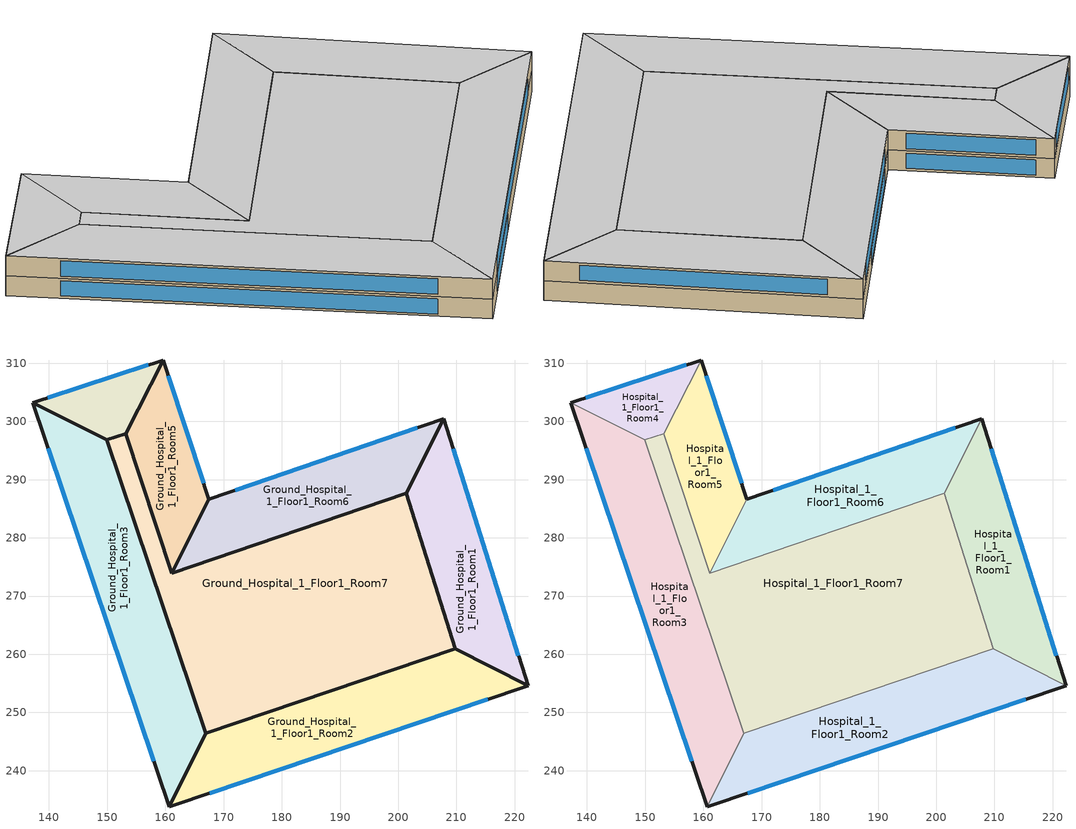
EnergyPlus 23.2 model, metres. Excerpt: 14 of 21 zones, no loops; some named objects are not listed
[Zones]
Ground_Hospital_1_Floor1_Room1
 floor ground (Typical Insulated Carpeted 8in Slab Floor-R5): 207.78,300.48 222.29,254.61 209.8,260.94 201.34,287.7 z0
 wall ground (Generic Interior Wall): 207.78,300.48 201.34,287.7 209.8,260.94 222.29,254.61 z0:3.5
 wall ground (Typical Insulated Steel Framed Exterior Wall-R19): 222.29,254.61 207.78,300.48 z0:3.5
 window inside (U 0.48 SHGC 0.40 Dbl Ref-D Clr 6mm/13mm): 220.65,259.78 209.42,295.31 z0.39:3.11
 ceiling ground (Generic Interior Ceiling): 207.78,300.48 201.34,287.7 209.8,260.94 222.29,254.61 z3.5
Ground_Hospital_1_Floor1_Room2
 floor ground (Typical Insulated Carpeted 8in Slab Floor-R5): 222.29,254.61 160.65,233.77 166.93,246.45 209.8,260.94 z0
 wall ground (Generic Interior Wall): 222.29,254.61 209.8,260.94 166.93,246.45 160.65,233.77 z0:3.5
 wall ground (Typical Insulated Steel Framed Exterior Wall-R19): 160.65,233.77 222.29,254.61 z0:3.5
 window inside (U 0.48 SHGC 0.40 Dbl Ref-D Clr 6mm/13mm): 167.6,236.12 215.34,252.26 z0.39:3.11
 ceiling ground (Generic Interior Ceiling): 166.93,246.45 160.65,233.77 222.29,254.61 209.8,260.94 z3.5
Ground_Hospital_1_Floor1_Room3
 floor ground (Typical Insulated Carpeted 8in Slab Floor-R5): 149.95,296.84 166.93,246.45 160.65,233.77 137.25,303.2 z0
 wall ground (Generic Interior Wall): 160.65,233.77 166.93,246.45 149.95,296.84 137.25,303.2 z0:3.5
 wall ground (Typical Insulated Steel Framed Exterior Wall-R19): 137.25,303.2 160.65,233.77 z0:3.5
 window inside (U 0.48 SHGC 0.40 Dbl Ref-D Clr 6mm/13mm): 139.89,295.37 158.01,241.6 z0.39:3.11
 ceiling ground (Generic Interior Ceiling): 137.25,303.2 160.65,233.77 166.93,246.45 149.95,296.84 z3.5
Ground_Hospital_1_Floor1_Room4
 floor ground (Typical Insulated Carpeted 8in Slab Floor-R5): 159.59,310.54 153.21,297.92 149.95,296.84 137.25,303.2 z0
 wall ground (Generic Interior Wall): 137.25,303.2 149.95,296.84 153.21,297.92 159.59,310.54 z0:3.5
 wall ground (Typical Insulated Steel Framed Exterior Wall-R19): 159.59,310.54 137.25,303.2 z0:3.5
 window inside (U 0.48 SHGC 0.40 Dbl Ref-D Clr 6mm/13mm): 157.07,309.71 139.77,304.02 z0.39:3.11
 ceiling ground (Generic Interior Ceiling): 137.25,303.2 149.95,296.84 153.21,297.92 159.59,310.54 z3.5
Ground_Hospital_1_Floor1_Room5
 floor ground (Typical Insulated Carpeted 8in Slab Floor-R5): 159.59,310.54 167.44,286.65 161.1,273.9 153.21,297.92 z0
 wall ground (Generic Interior Wall): 159.59,310.54 153.21,297.92 161.1,273.9 167.44,286.65 z0:3.5
 wall ground (Typical Insulated Steel Framed Exterior Wall-R19): 167.44,286.65 159.59,310.54 z0:3.5
 window inside (U 0.48 SHGC 0.40 Dbl Ref-D Clr 6mm/13mm): 166.56,289.34 160.47,307.85 z0.39:3.11
 ceiling ground (Generic Interior Ceiling): 159.59,310.54 153.21,297.92 161.1,273.9 167.44,286.65 z3.5
Ground_Hospital_1_Floor1_Room6
 floor ground (Typical Insulated Carpeted 8in Slab Floor-R5): 207.78,300.48 201.34,287.7 161.1,273.9 167.44,286.65 z0
 wall ground (Generic Interior Wall): 167.44,286.65 161.1,273.9 201.34,287.7 207.78,300.48 z0:3.5
 wall ground (Typical Insulated Steel Framed Exterior Wall-R19): 207.78,300.48 167.44,286.65 z0:3.5
 window inside (U 0.48 SHGC 0.40 Dbl Ref-D Clr 6mm/13mm): 203.24,298.92 171.99,288.21 z0.39:3.11
 ceiling ground (Generic Interior Ceiling): 167.44,286.65 161.1,273.9 201.34,287.7 207.78,300.48 z3.5
Ground_Hospital_1_Floor1_Room7
 floor ground (Typical Insulated Carpeted 8in Slab Floor-R5): 201.34,287.7 209.8,260.94 166.93,246.45 149.95,296.84 153.21,297.92 161.1,273.9 z0
 wall ground (Generic Interior Wall): 166.93,246.45 209.8,260.94 201.34,287.7 161.1,273.9 153.21,297.92 149.95,296.84 166.93,246.45 z0:3.5
 ceiling ground (Generic Interior Ceiling): 149.95,296.84 166.93,246.45 209.8,260.94 201.34,287.7 161.1,273.9 153.21,297.92 z3.5
Hospital_1_Floor1_Room1
 floor to Ground_Hospital_1_Floor1_Room1 (Generic Interior Floor): 207.78,300.48 222.29,254.61 209.8,260.94 201.34,287.7 z3.5
 wall outside (Typical Insulated Steel Framed Exterior Wall-R19): 222.29,254.61 207.78,300.48 z3.5:7
 wall to Hospital_1_Floor1_Room6 (Generic Interior Wall): 207.78,300.48 201.34,287.7 z3.5:7
 wall to Hospital_1_Floor1_Room7 (Generic Interior Wall): 201.34,287.7 209.8,260.94 z3.5:7
 wall to Hospital_1_Floor1_Room2 (Generic Interior Wall): 209.8,260.94 222.29,254.61 z3.5:7
 window (U 0.48 SHGC 0.40 Dbl Ref-D Clr 6mm/13mm): 220.65,259.78 209.42,295.31 z3.89:6.61
 ceiling adiabatic (Generic Interior Ceiling): 207.78,300.48 201.34,287.7 209.8,260.94 222.29,254.61 z7
Hospital_1_Floor1_Room2
 floor to Ground_Hospital_1_Floor1_Room2 (Generic Interior Floor): 222.29,254.61 160.65,233.77 166.93,246.45 209.8,260.94 z3.5
 wall outside (Typical Insulated Steel Framed Exterior Wall-R19): 160.65,233.77 222.29,254.61 z3.5:7
 wall to Hospital_1_Floor1_Room7 (Generic Interior Wall): 209.8,260.94 166.93,246.45 z3.5:7
 wall to Hospital_1_Floor1_Room3 (Generic Interior Wall): 166.93,246.45 160.65,233.77 z3.5:7
 window (U 0.48 SHGC 0.40 Dbl Ref-D Clr 6mm/13mm): 167.6,236.12 215.34,252.26 z3.89:6.61
 ceiling adiabatic (Generic Interior Ceiling): 166.93,246.45 160.65,233.77 222.29,254.61 209.8,260.94 z7
Hospital_1_Floor1_Room3
 floor to Ground_Hospital_1_Floor1_Room3 (Generic Interior Floor): 149.95,296.84 166.93,246.45 160.65,233.77 137.25,303.2 z3.5
 wall outside (Typical Insulated Steel Framed Exterior Wall-R19): 137.25,303.2 160.65,233.77 z3.5:7
 wall to Hospital_1_Floor1_Room7 (Generic Interior Wall): 166.93,246.45 149.95,296.84 z3.5:7
 wall to Hospital_1_Floor1_Room4 (Generic Interior Wall): 149.95,296.84 137.25,303.2 z3.5:7
 window (U 0.48 SHGC 0.40 Dbl Ref-D Clr 6mm/13mm): 139.89,295.37 158.01,241.6 z3.89:6.61
 ceiling adiabatic (Generic Interior Ceiling): 137.25,303.2 160.65,233.77 166.93,246.45 149.95,296.84 z7
Hospital_1_Floor1_Room4
 floor to Ground_Hospital_1_Floor1_Room4 (Generic Interior Floor): 159.59,310.54 153.21,297.92 149.95,296.84 137.25,303.2 z3.5
 wall outside (Typical Insulated Steel Framed Exterior Wall-R19): 159.59,310.54 137.25,303.2 z3.5:7
 wall to Hospital_1_Floor1_Room7 (Generic Interior Wall): 149.95,296.84 153.21,297.92 z3.5:7
 wall to Hospital_1_Floor1_Room5 (Generic Interior Wall): 153.21,297.92 159.59,310.54 z3.5:7
 window (U 0.48 SHGC 0.40 Dbl Ref-D Clr 6mm/13mm): 157.07,309.71 139.77,304.02 z3.89:6.61
 ceiling adiabatic (Generic Interior Ceiling): 137.25,303.2 149.95,296.84 153.21,297.92 159.59,310.54 z7
Hospital_1_Floor1_Room5
 floor to Ground_Hospital_1_Floor1_Room5 (Generic Interior Floor): 159.59,310.54 167.44,286.65 161.1,273.9 153.21,297.92 z3.5
 wall outside (Typical Insulated Steel Framed Exterior Wall-R19): 167.44,286.65 159.59,310.54 z3.5:7
 wall to Hospital_1_Floor1_Room7 (Generic Interior Wall): 153.21,297.92 161.1,273.9 z3.5:7
 wall to Hospital_1_Floor1_Room6 (Generic Interior Wall): 161.1,273.9 167.44,286.65 z3.5:7
 window (U 0.48 SHGC 0.40 Dbl Ref-D Clr 6mm/13mm): 166.56,289.34 160.47,307.85 z3.89:6.61
 ceiling adiabatic (Generic Interior Ceiling): 159.59,310.54 153.21,297.92 161.1,273.9 167.44,286.65 z7
Hospital_1_Floor1_Room6
 floor to Ground_Hospital_1_Floor1_Room6 (Generic Interior Floor): 207.78,300.48 201.34,287.7 161.1,273.9 167.44,286.65 z3.5
 wall outside (Typical Insulated Steel Framed Exterior Wall-R19): 207.78,300.48 167.44,286.65 z3.5:7
 wall to Hospital_1_Floor1_Room7 (Generic Interior Wall): 161.1,273.9 201.34,287.7 z3.5:7
 window (U 0.48 SHGC 0.40 Dbl Ref-D Clr 6mm/13mm): 203.24,298.92 171.99,288.21 z3.89:6.61
 ceiling adiabatic (Generic Interior Ceiling): 167.44,286.65 161.1,273.9 201.34,287.7 207.78,300.48 z7
Hospital_1_Floor1_Room7
 floor to Ground_Hospital_1_Floor1_Room7 (Generic Interior Floor): 201.34,287.7 209.8,260.94 166.93,246.45 149.95,296.84 153.21,297.92 161.1,273.9 z3.5
 ceiling adiabatic (Generic Interior Ceiling): 149.95,296.84 166.93,246.45 209.8,260.94 201.34,287.7 161.1,273.9 153.21,297.92 z7
[Building]
Hospital 1: North Axis {deg}=0; Terrain=City; Solar Distribution=FullExterior
[Site:Location]
Site 1: Latitude {deg}=0; Longitude {deg}=0; Time Zone {hr}=0; Elevation {m}=0
[Site:WaterMainsTemperature]
Calculation Method=CorrelationFromWeatherFile
[SizingPeriod:DesignDay] Month=7; Day of Month=21; Day Type=SummerDesignDay; Daily Dry-Bulb Temperature Range {deltaC}=9.3; Dry-Bulb Temperature Range Modifier Type=DefaultMultipliers; Barometric Pressure {Pa}=98769; Wind Speed {m/s}=5.7; Wind Direction {deg}=240; Rain Indicator=No; Snow Indicator=No; Daylight Saving Time Indicator=No; Solar Model Indicator=ASHRAETau; ASHRAE Clear Sky Optical Depth for Beam Irradiance (taub)=0.462; ASHRAE Clear Sky Optical Depth for Diffuse Irradiance (taud)=2.001; Begin Environment Reset Mode=FullResetAtBeginEnvironment
Name | Maximum Dry-Bulb Temperature {C} | Humidity Condition Type | Wetbulb or DewPoint at Maximum Dry-Bulb {C} | Enthalpy at Maximum Dry-Bulb {J/kg}
Buffalo Ann Clg .4% Condns DB=>MWB | 30.3 | Wetbulb | 21.8
Buffalo Ann Clg .4% Condns DP=>MDB | 26.2 | Dewpoint | 22.4
Buffalo Ann Clg .4% Condns Enth=>MDB | 27.9 | Enthalpy |  | 72100
Buffalo Ann Clg .4% Condns WB=>MDB | 27.8 | Wetbulb | 23.8
[Material] Thermal Absorptance=0.9
Name | Roughness | Thickness {m} | Conductivity {W/m-K} | Density {kg/m3} | Specific Heat {J/kg-K} | Solar Absorptance | Visible Absorptance
25mm Stucco | Smooth | 0.0254 | 0.719518 | 1856 | 839.458 | 0.7 | 0.7
5/8 in. Gypsum Board | MediumSmooth | 0.0159 | 0.159893 | 800.002 | 1089.3 | 0.7 | 0.7
8 in. Normalweight Concrete Floor | MediumRough | 0.2032 | 2.30846 | 2322.01 | 831.464 | 0.7 | 0.7
Generic Acoustic Tile | MediumSmooth | 0.02 | 0.06 | 368 | 590 | 0.2 | 0.2
Generic Ceiling Air Gap | Smooth | 0.1 | 0.556 | 1.28 | 1000 | 0.7 | 0.7
Generic Gypsum Board | MediumSmooth | 0.0127 | 0.16 | 800 | 1090 | 0.5 | 0.5
Generic LW Concrete | MediumRough | 0.1 | 0.53 | 1280 | 840 | 0.8 | 0.8
Generic Wall Air Gap | Smooth | 0.1 | 0.667 | 1.28 | 1000 | 0.7 | 0.7
[Material:NoMass] Thermal Absorptance=0.9; Solar Absorptance=0.7
Name | Roughness | Thermal Resistance {m2-K/W} | Visible Absorptance
Typical Carpet Pad | VeryRough | 0.21648 | 0.8
Typical Insulation-R17 | MediumSmooth | 2.99387 | 0.7
Typical Insulation-R4 | MediumSmooth | 0.704441 | 0.7
[WindowMaterial:Gas]
AIR 13MM: Gas Type=Air; Thickness {m}=0.0127
[WindowMaterial:Glazing] Optical Data Type=SpectralAverage; Thickness {m}=0.006; Infrared Transmittance at Normal Incidence=0; Front Side Infrared Hemispherical Emissivity=0.84; Conductivity {W/m-K}=0.899398; Dirt Correction Factor for Solar and Visible Transmittance=1; Solar Diffusing=No
Name | Solar Transmittance at Normal Incidence | Front Side Solar Reflectance at Normal Incidence | Back Side Solar Reflectance at Normal Incidence | Visible Transmittance at Normal Incidence | Front Side Visible Reflectance at Normal Incidence | Back Side Visible Reflectance at Normal Incidence | Back Side Infrared Hemispherical Emissivity
CLEAR 6MM | 0.775 | 0.071 | 0.071 | 0.881 | 0.08 | 0.08 | 0.84
REF D CLEAR 6MM | 0.429 | 0.308 | 0.379 | 0.334 | 0.453 | 0.505 | 0.82
[Construction]
Generic Interior Ceiling: Generic LW Concrete, Generic Ceiling Air Gap, Generic Acoustic Tile
Generic Interior Floor: Generic Acoustic Tile, Generic Ceiling Air Gap, Generic LW Concrete
Generic Interior Wall: Generic Gypsum Board, Generic Wall Air Gap, Generic Gypsum Board
Typical Insulated Carpeted 8in Slab Floor-R5: Typical Insulation-R4, 8 in. Normalweight Concrete Floor, Typical Carpet Pad
Typical Insulated Steel Framed Exterior Wall-R19: 25mm Stucco, 5/8 in. Gypsum Board, Typical Insulation-R17, 5/8 in. Gypsum Board
U 0.48 SHGC 0.40 Dbl Ref-D Clr 6mm/13mm: REF D CLEAR 6MM, AIR 13MM, CLEAR 6MM
[Zone] Ceiling Height {m}=3.5; Part of Total Floor Area=Yes
Name | Multiplier | Volume {m3}
Ground_Hospital_1_Floor1_Room1 | 1 | 1333.12
Ground_Hospital_1_Floor1_Room2 | 1 | 1930.46
Ground_Hospital_1_Floor1_Room3 | 1 | 2212.67
Ground_Hospital_1_Floor1_Room4 | 1 | 471.514
Ground_Hospital_1_Floor1_Room5 | 1 | 882.459
Ground_Hospital_1_Floor1_Room6 | 1 | 1490.66
Ground_Hospital_1_Floor1_Room7 | 1 | 4749.27
Hospital_1_Floor1_Room1 | 8 | 1333.12
Hospital_1_Floor1_Room2 | 8 | 1930.46
Hospital_1_Floor1_Room3 | 8 | 2212.67
Hospital_1_Floor1_Room4 | 8 | 471.514
Hospital_1_Floor1_Room5 | 8 | 882.459
Hospital_1_Floor1_Room6 | 8 | 1490.66
Hospital_1_Floor1_Room7 | 8 | 4749.27
[Space] Space Type=Outpatient Building
Name | Zone
Ground_Hospital_1_Floor1_Room1_Space | Ground_Hospital_1_Floor1_Room1
Ground_Hospital_1_Floor1_Room2_Space | Ground_Hospital_1_Floor1_Room2
Ground_Hospital_1_Floor1_Room3_Space | Ground_Hospital_1_Floor1_Room3
Ground_Hospital_1_Floor1_Room4_Space | Ground_Hospital_1_Floor1_Room4
Ground_Hospital_1_Floor1_Room5_Space | Ground_Hospital_1_Floor1_Room5
Ground_Hospital_1_Floor1_Room6_Space | Ground_Hospital_1_Floor1_Room6
Ground_Hospital_1_Floor1_Room7_Space | Ground_Hospital_1_Floor1_Room7
Hospital_1_Floor1_Room1_Space | Hospital_1_Floor1_Room1
Hospital_1_Floor1_Room2_Space | Hospital_1_Floor1_Room2
Hospital_1_Floor1_Room3_Space | Hospital_1_Floor1_Room3
Hospital_1_Floor1_Room4_Space | Hospital_1_Floor1_Room4
Hospital_1_Floor1_Room5_Space | Hospital_1_Floor1_Room5
Hospital_1_Floor1_Room6_Space | Hospital_1_Floor1_Room6
Hospital_1_Floor1_Room7_Space | Hospital_1_Floor1_Room7
[SpaceList]
Outpatient Building: Ground_Hospital_1_Floor1_Room6_Space, Ground_Hospital_1_Floor1_Room1_Space, Ground_Hospital_1_Floor1_Room2_Space, Hospital_1_Floor1_Room1_Space, Ground_Hospital_1_Floor1_Room3_Space, Top_Hospital_1_Floor1_Room7_Space, Ground_Hospital_1_Floor1_Room7_Space, Hospital_1_Floor1_Room2_Space, Ground_Hospital_1_Floor1_Room4_Space, Ground_Hospital_1_Floor1_Room5_Space, Hospital_1_Floor1_Room5_Space, Hospital_1_Floor1_Room3_Space, Top_Hospital_1_Floor1_Room4_Space, Top_Hospital_1_Floor1_Room1_Space, Hospital_1_Floor1_Room4_Space, Hospital_1_Floor1_Room6_Space, Hospital_1_Floor1_Room7_Space, Top_Hospital_1_Floor1_Room2_Space, Top_Hospital_1_Floor1_Room3_Space, Top_Hospital_1_Floor1_Room5_Space, Top_Hospital_1_Floor1_Room6_Space
[Lights]
Outpatient Building_Lighting: Zone or ZoneList or Space or SpaceList=Outpatient Building; Schedule=Outpatient Building_Lighting Schedule; Design Level Calculation Method=Watts/Area; Watts per Zone Floor Area {W/m2}=9.0185; Return Air Fraction=0; Fraction Radiant=0.7; Fraction Visible=0.2; Fraction Replaceable=1
[People]
Outpatient Building_People: Zone or ZoneList or Space or SpaceList=Outpatient Building; Number of People Schedule=Outpatient Building_People_Occ Schedule; Number of People Calculation Method=People/Area; People per Floor Area {person/m2}=0.11507; Fraction Radiant=0.3; Activity Level Schedule=Outpatient Building_People_Act Schedule
[ElectricEquipment]
Outpatient Building_Electric Equipment: Zone or ZoneList or Space or SpaceList=Outpatient Building; Schedule=Outpatient Building_Electric Equipment Schedule; Design Level Calculation Method=Watts/Area; Watts per Zone Floor Area {W/m2}=17.2925; Fraction Latent=0; Fraction Radiant=0.499072; Fraction Lost=0.002088
[GasEquipment]
Outpatient Building_Gas Equipment: Zone or ZoneList or Space or SpaceList=Outpatient Building; Schedule=Outpatient Building_Gas Equipment Schedule; Design Level Calculation Method=Watts/Area; Power per Zone Floor Area {W/m2}=2.71878; Fraction Latent=0; Fraction Radiant=0; Fraction Lost=0.5
[ZoneInfiltration:DesignFlowRate]
Outpatient Building_Infiltration: Zone or ZoneList or Space or SpaceList=Outpatient Building; Schedule=Outpatient Building_Infiltration Schedule; Design Flow Rate Calculation Method=Flow/ExteriorArea; Flow Rate per Exterior Surface Area {m3/s-m2}=0.000226568; Constant Term Coefficient=1; Temperature Term Coefficient=0; Velocity Term Coefficient=0
[AvailabilityManager:NightCycle]
Availability Manager Night Cycle 1: Applicability Schedule=Always On Discrete; Fan Schedule=Always On Discrete; Control Type=CycleOnAny; Thermostat Tolerance {deltaC}=1; Cycling Run Time Control Type=FixedRunTime; Cycling Run Time {s}=1800
[AvailabilityManager:Scheduled]
21 Zone VAV OA System Availability Manager: Schedule=Always On Discrete
[Schedule:Day:Interval]
Outpatient Building_Lighting Schedule_Sunday; Outpatient Building_Lighting Schedule_Hol 1: No, 08:00, 0.0488467, 17:00, 0.0950039, 24:00, 0.0488467
Schedule Day 11: No, 04:00, 0.0950039, 06:00, 0.285012, 07:00, 0.570023, 18:00, 0.855035, 20:00, 0.570023, 22:00, 0.285012, 24:00, 0.0950039
Schedule Day 12: No, 07:00, 0.0950039, 09:00, 0.285012, 15:00, 0.380016, 20:00, 0.285012, 24:00, 0.0950039
Outpatient Building_Lighting Schedule_SmrDsn 1: No, 04:00, 0.1, 06:00, 0.3, 07:00, 0.6, 18:00, 0.9, 20:00, 0.6, 22:00, 0.3, 24:00, 0.1
Outpatient Building_Lighting Schedule_WntrDsn 1: No, 07:00, 0.1, 09:00, 0.3, 15:00, 0.4, 20:00, 0.3, 24:00, 0.1
Outpatient Building_People_Occ Schedule_Sunday; Outpatient Building_People_Occ Schedule_Hol 1: No, 08:00, 0, 17:00, 0.05, 24:00, 0
Schedule Day 5; Outpatient Building_People_Occ Schedule_SmrDsn 1: No, 04:00, 0.05, 06:00, 0.2, 07:00, 0.5, 18:00, 0.9, 20:00, 0.5, 22:00, 0.2, 24:00, 0.05
Schedule Day 6; Outpatient Building_People_Occ Schedule_WntrDsn 1: No, 07:00, 0.05, 09:00, 0.2, 15:00, 0.3, 20:00, 0.2, 24:00, 0.05
Outpatient Building_People_Act Schedule_Sunday; Outpatient Building_People_Act Schedule_SmrDsn 1; Outpatient Building_People_Act Schedule_WntrDsn 1; Outpatient Building_People_Act Schedule_Hol 1: No, 24:00, 120
Outpatient Building_Electric Equipment Schedule_Sunday; Outpatient Building_Electric Equipment Schedule_Hol 1: No, 08:00, 0.296719, 16:00, 0.495266, 17:00, 0.494454, 24:00, 0.296719
Schedule Day 3: No, 04:00, 0.296719, 06:00, 0.494454, 07:00, 0.988793, 08:00, 0.989837, 18:00, 0.990997, 20:00, 0.495545, 21:00, 0.297809, 22:00, 0.297253, 24:00, 0.296719
Schedule Day 4: No, 07:00, 0.296719, 08:00, 0.495266, 09:00, 0.495406, 12:00, 0.792565, 15:00, 0.792125, 17:00, 0.495522, 18:00, 0.494918, 20:00, 0.494454, 24:00, 0.296719
Outpatient Building_Electric Equipment Schedule_SmrDsn 1: No, 04:00, 0.301624, 06:00, 0.50116, 18:00, 1, 20:00, 0.50116, 24:00, 0.301624
Outpatient Building_Electric Equipment Schedule_WntrDsn 1: No, 07:00, 0.29942, 09:00, 0.498956, 15:00, 0.79826, 20:00, 0.498956, 24:00, 0.29942
Outpatient Building_Gas Equipment Schedule_Sunday; Outpatient Building_Gas Equipment Schedule_Hol 1: No, 08:00, 0.3, 17:00, 0.5, 24:00, 0.3
Schedule Day 7; Outpatient Building_Gas Equipment Schedule_SmrDsn 1: No, 04:00, 0.3, 06:00, 0.5, 18:00, 1, 20:00, 0.5, 24:00, 0.3
Schedule Day 8; Outpatient Building_Gas Equipment Schedule_WntrDsn 1: No, 07:00, 0.3, 09:00, 0.5, 15:00, 0.8, 20:00, 0.5, 24:00, 0.3
Outpatient Building_Infiltration Schedule_Hol 1; Outpatient Building_Infiltration Schedule_Sunday: No, 24:00, 0.25
Outpatient Building_Infiltration Schedule_SmrDsn 1; Outpatient Building_Infiltration Schedule_WntrDsn 1: No, 24:00, 1
[Schedule:Week:Daily]
Outpatient Building_Lighting Schedule Week Rule - Jan1-Dec31: Outpatient Building_Lighting Schedule_Sunday, Schedule Day 11, Schedule Day 11, Schedule Day 11, Schedule Day 11, Schedule Day 11, Schedule Day 12, Outpatient Building_Lighting Schedule_Hol 1, Outpatient Building_Lighting Schedule_SmrDsn 1, Outpatient Building_Lighting Schedule_WntrDsn 1, Outpatient Building_Lighting Schedule_Sunday, Outpatient Building_Lighting Schedule_Sunday
Outpatient Building_People_Occ Schedule Week Rule - Jan1-Dec31: Outpatient Building_People_Occ Schedule_Sunday, Schedule Day 5, Schedule Day 5, Schedule Day 5, Schedule Day 5, Schedule Day 5, Schedule Day 6, Outpatient Building_People_Occ Schedule_Hol 1, Outpatient Building_People_Occ Schedule_SmrDsn 1, Outpatient Building_People_Occ Schedule_WntrDsn 1, Outpatient Building_People_Occ Schedule_Sunday, Outpatient Building_People_Occ Schedule_Sunday
Outpatient Building_People_Act Schedule Week Rule - Jan1-Dec31: Outpatient Building_People_Act Schedule_Sunday, Outpatient Building_People_Act Schedule_Sunday, Outpatient Building_People_Act Schedule_Sunday, Outpatient Building_People_Act Schedule_Sunday, Outpatient Building_People_Act Schedule_Sunday, Outpatient Building_People_Act Schedule_Sunday, Outpatient Building_People_Act Schedule_Sunday, Outpatient Building_People_Act Schedule_Hol 1, Outpatient Building_People_Act Schedule_SmrDsn 1, Outpatient Building_People_Act Schedule_WntrDsn 1, Outpatient Building_People_Act Schedule_Sunday, Outpatient Building_People_Act Schedule_Sunday
Outpatient Building_Electric Equipment Schedule Week Rule - Jan1-Dec31: Outpatient Building_Electric Equipment Schedule_Sunday, Schedule Day 3, Schedule Day 3, Schedule Day 3, Schedule Day 3, Schedule Day 3, Schedule Day 4, Outpatient Building_Electric Equipment Schedule_Hol 1, Outpatient Building_Electric Equipment Schedule_SmrDsn 1, Outpatient Building_Electric Equipment Schedule_WntrDsn 1, Outpatient Building_Electric Equipment Schedule_Sunday, Outpatient Building_Electric Equipment Schedule_Sunday
Outpatient Building_Gas Equipment Schedule Week Rule - Jan1-Dec31: Outpatient Building_Gas Equipment Schedule_Sunday, Schedule Day 7, Schedule Day 7, Schedule Day 7, Schedule Day 7, Schedule Day 7, Schedule Day 8, Outpatient Building_Gas Equipment Schedule_Hol 1, Outpatient Building_Gas Equipment Schedule_SmrDsn 1, Outpatient Building_Gas Equipment Schedule_WntrDsn 1, Outpatient Building_Gas Equipment Schedule_Sunday, Outpatient Building_Gas Equipment Schedule_Sunday
Outpatient Building_Infiltration Schedule Week Rule - Jan1-Dec31: Outpatient Building_Infiltration Schedule_Sunday, Outpatient Building_Infiltration Schedule_Sunday, Outpatient Building_Infiltration Schedule_Sunday, Outpatient Building_Infiltration Schedule_Sunday, Outpatient Building_Infiltration Schedule_Sunday, Outpatient Building_Infiltration Schedule_Sunday, Outpatient Building_Infiltration Schedule_Sunday, Outpatient Building_Infiltration Schedule_Hol 1, Outpatient Building_Infiltration Schedule_SmrDsn 1, Outpatient Building_Infiltration Schedule_WntrDsn 1, Outpatient Building_Infiltration Schedule_Sunday, Outpatient Building_Infiltration Schedule_Sunday
[Schedule:Year]
Outpatient Building_Lighting Schedule: Outpatient Building_Lighting Schedule Week Rule - Jan1-Dec31, 1, 1, 12, 31
Outpatient Building_People_Occ Schedule: Outpatient Building_People_Occ Schedule Week Rule - Jan1-Dec31, 1, 1, 12, 31
Outpatient Building_People_Act Schedule: Outpatient Building_People_Act Schedule Week Rule - Jan1-Dec31, 1, 1, 12, 31
Outpatient Building_Electric Equipment Schedule: Outpatient Building_Electric Equipment Schedule Week Rule - Jan1-Dec31, 1, 1, 12, 31
Outpatient Building_Gas Equipment Schedule: Outpatient Building_Gas Equipment Schedule Week Rule - Jan1-Dec31, 1, 1, 12, 31
Outpatient Building_Infiltration Schedule: Outpatient Building_Infiltration Schedule Week Rule - Jan1-Dec31, 1, 1, 12, 31
[Schedule:Constant]
Always On Discrete: Hourly Value=1
